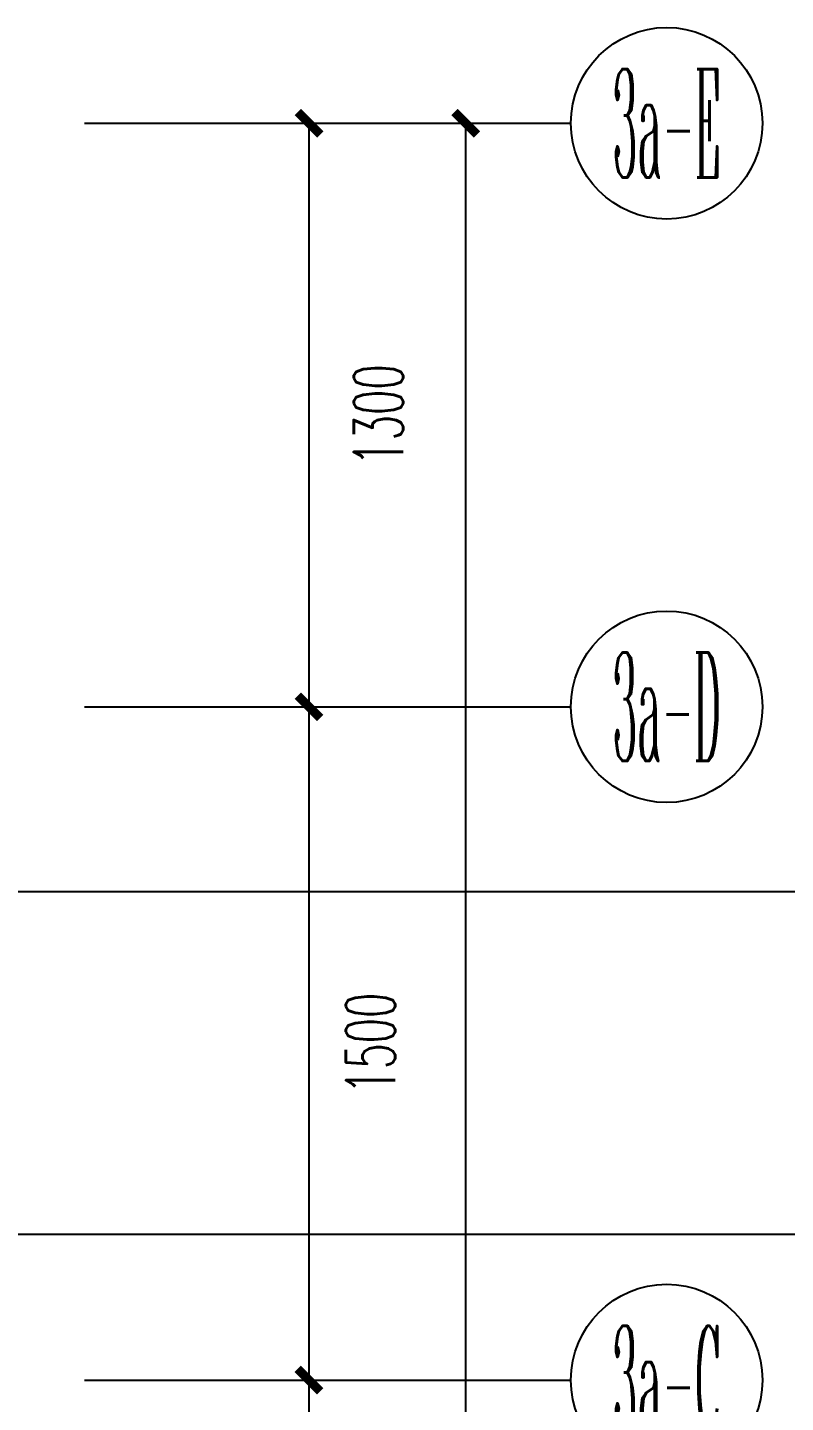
# Model space of a CAD drawing. Extents: x 184967 to 628822, y -100826 to 121332.
# Drawn here: x 405161 to 406851, y -19462 to -16399 of the extents above; entities that cross this region are included whole.
import ezdxf
from ezdxf.enums import TextEntityAlignment as Align

# ---------------------------------------------------------------- set-up
doc = ezdxf.new("R2010")
doc.units = 0
doc.header["$MEASUREMENT"] = 0
for name, color, linetype in [('AXIS_TEXT', 7, 'Continuous'), ('E-给水', 34, 'Continuous'), ('PUB_DIM', 3, 'Continuous')]:
    doc.layers.add(name, color=color, linetype=linetype)
doc.styles.add('_TCH_AXIS', font='COMPLEX', dxfattribs={"bigfont": 'GBCBIG'})
doc.styles.add('COMPLEX', font='COMPLEX')
doc.styles.get("Standard").update_dxf_attribs({"font": 'gbenor.shx', "bigfont": 'gbcbig.shx'})
doc.styles.add('尺寸标注', font='txt.shx', dxfattribs={"width": 0.6, "height": 110})
doc.dimstyles.new('1-50', dxfattribs={"dimscale": 50, "dimtxt": 110, "dimasz": 1, "dimexe": 2, "dimexo": 2, "dimgap": 0.6, "dimtad": 1, "dimdec": 0, "dimrnd": 5, "dimtxsty": '尺寸标注', "dimblk": 'ARCHTICK', "dimcen": 2.5, "dimclrd": 251, "dimclre": 251, "dimclrt": 50, "dimadec": 0, "dimazin": 0, "dimtfac": 1, "dimtdec": 0, "dimtix": 1, "dimtmove": 2, "dimatfit": 3, "dimldrblk": 'DOT', "dimfxl": 0, "dimarcsym": 0})
doc.dimstyles.new('标注', dxfattribs={"dimtxt": 2.5, "dimasz": 1.5, "dimexe": 1.25, "dimexo": 0.625, "dimgap": 0, "dimtad": 1, "dimdsep": 46, "dimtxsty": 'Standard', "dimblk": 'z', "dimcen": 2.5, "dimadec": 0, "dimazin": 0, "dimtm": 1e-09, "dimtfac": 1, "dimtmove": 0, "dimatfit": 3, "dimldrblk": 'z', "dimfxl": 0, "dimarcsym": 0})

# ---------------------------------------------------------------- blocks, each defined once
blk = doc.blocks.new('z')
blk.add_line((0, 0), (-1, 0))
blk.add_lwpolyline([(-1.171, 1.173, 0.36, 0.21, 0), (0, 0, 0.21, 0.36, 0), (-1.171, -1.173, 0.36, 0.36, 0)], format="xyseb")
blk = doc.blocks.new('_ArchTick')
at = {"color": 0, "linetype": 'ByBlock', "const_width": 0.4}
blk.add_lwpolyline([(-0.5, -0.5), (0.5, 0.5)], dxfattribs=at)
blk = doc.blocks.new('*D2163')
at = {"layer": 'Defpoints', "color": 0, "linetype": 'ByBlock', "transparency": 16777216}
for p in [(404837.8, -16612.2), (406137.8, -16612.2), (404837.8, -24312.2)]:
    blk.add_point(p, dxfattribs=at)
at = {"layer": 'PUB_DIM', "color": 251, "lineweight": -2, "transparency": 16777216}
for p, q in [((405887.8, -16612.2), (406237.8, -16612.2)), ((406137.8, -24312.2), (406137.8, -16612.2)), ((405887.8, -24312.2), (406237.8, -24312.2))]:
    blk.add_line(p, q, dxfattribs=at)
at = {"layer": 'PUB_DIM', "color": 251, "linetype": 'ByBlock', "lineweight": -2, "transparency": 16777216, "xscale": 50, "yscale": 50, "zscale": 50}
for p, rotation in [((406137.8, -16612.2), 90), ((406137.8, -24312.2), 270)]:
    blk.add_blockref('_ArchTick', p, dxfattribs=dict(at, rotation=rotation))
at = {"layer": 'PUB_DIM', "color": 50, "linetype": 'ByBlock', "transparency": 16777216, "insert": (406262.4, -20352.6), "char_height": 110, "attachment_point": 5, "rotation": 90, "style": '尺寸标注'}
blk.add_mtext('7700', dxfattribs=at)
blk = doc.blocks.new('_Dot')
at = {"color": 0, "linetype": 'ByBlock', "lineweight": -2}
blk.add_line((-0.5, 0), (-1, 0), dxfattribs=at)
at = {"color": 0, "linetype": 'ByBlock', "const_width": 0.5}
blk.add_lwpolyline([(-0.25, 0, 1), (0.25, 0, 1)], format="xyb", close=True, dxfattribs=at)
blk = doc.blocks.new('*D2165')
at = {"layer": 'Defpoints', "color": 0, "linetype": 'ByBlock', "transparency": 16777216}
for p in [(405288.7, -19412.2), (405788.7, -19412.2), (405288.7, -20812.2)]:
    blk.add_point(p, dxfattribs=at)
at = {"layer": 'PUB_DIM', "color": 251, "lineweight": -2, "transparency": 16777216}
for p, q in [((405538.7, -19412.2), (405888.7, -19412.2)), ((405788.7, -20812.2), (405788.7, -19412.2)), ((405538.7, -20812.2), (405888.7, -20812.2))]:
    blk.add_line(p, q, dxfattribs=at)
at = {"layer": 'PUB_DIM', "color": 251, "linetype": 'ByBlock', "lineweight": -2, "transparency": 16777216, "xscale": 50, "yscale": 50, "zscale": 50}
for p, rotation in [((405788.7, -19412.2), 90), ((405788.7, -20812.2), 270)]:
    blk.add_blockref('_ArchTick', p, dxfattribs=dict(at, rotation=rotation))
at = {"layer": 'PUB_DIM', "color": 50, "linetype": 'ByBlock', "transparency": 16777216, "insert": (405932.7, -20112.2), "char_height": 110, "attachment_point": 5, "rotation": 90, "style": '尺寸标注'}
blk.add_mtext('1400', dxfattribs=at)
blk = doc.blocks.new('*D2166')
at = {"layer": 'Defpoints', "color": 0, "linetype": 'ByBlock', "transparency": 16777216}
for p in [(405288.7, -17912.2), (405788.7, -17912.2), (405288.7, -19412.2)]:
    blk.add_point(p, dxfattribs=at)
at = {"layer": 'PUB_DIM', "color": 251, "lineweight": -2, "transparency": 16777216}
for p, q in [((405538.7, -17912.2), (405888.7, -17912.2)), ((405788.7, -19412.2), (405788.7, -17912.2)), ((405538.7, -19412.2), (405888.7, -19412.2))]:
    blk.add_line(p, q, dxfattribs=at)
at = {"layer": 'PUB_DIM', "color": 251, "linetype": 'ByBlock', "lineweight": -2, "transparency": 16777216, "xscale": 50, "yscale": 50, "zscale": 50}
for p, rotation in [((405788.7, -17912.2), 90), ((405788.7, -19412.2), 270)]:
    blk.add_blockref('_ArchTick', p, dxfattribs=dict(at, rotation=rotation))
at = {"layer": 'PUB_DIM', "color": 50, "linetype": 'ByBlock', "transparency": 16777216, "insert": (405925.9, -18662.2), "char_height": 110, "attachment_point": 5, "rotation": 90, "style": '尺寸标注'}
blk.add_mtext('1500', dxfattribs=at)
blk = doc.blocks.new('*D2167')
at = {"layer": 'Defpoints', "color": 0, "linetype": 'ByBlock', "transparency": 16777216}
for p in [(405288.7, -16612.2), (405788.7, -16612.2), (405288.7, -17912.2)]:
    blk.add_point(p, dxfattribs=at)
at = {"layer": 'PUB_DIM', "color": 251, "lineweight": -2, "transparency": 16777216}
for p, q in [((405538.7, -16612.2), (405888.7, -16612.2)), ((405788.7, -17912.2), (405788.7, -16612.2)), ((405538.7, -17912.2), (405888.7, -17912.2))]:
    blk.add_line(p, q, dxfattribs=at)
at = {"layer": 'PUB_DIM', "color": 251, "linetype": 'ByBlock', "lineweight": -2, "transparency": 16777216, "xscale": 50, "yscale": 50, "zscale": 50}
for p, rotation in [((405788.7, -16612.2), 90), ((405788.7, -17912.2), 270)]:
    blk.add_blockref('_ArchTick', p, dxfattribs=dict(at, rotation=rotation))
at = {"layer": 'PUB_DIM', "color": 50, "linetype": 'ByBlock', "transparency": 16777216, "insert": (405943.4, -17262.2), "char_height": 110, "attachment_point": 5, "rotation": 90, "style": '尺寸标注'}
blk.add_mtext('1300', dxfattribs=at)
blk = doc.blocks.new('_AXISO')
blk.add_circle((0, 0), 0.5)
at = {"layer": 'AXIS_TEXT', "style": 'COMPLEX', "width": 1.041667}
blk.add_attdef('A', text='', height=0.56, dxfattribs=at).set_placement((-0.25, -0.28), (0.25, -0.28), align=Align.FIT)

msp = doc.modelspace()

# ---------------------------------------------------------------- linework, layer by layer
at = {"layer": 'PUB_DIM', "linetype": 'ByBlock'}
for p, q in [((405288.7, -16612.2), (406372.3, -16612.2)), ((405288.7, -17912.2), (406372.3, -17912.2)), ((405288.7, -19412.2), (406372.3, -19412.2))]:
    msp.add_line(p, q, dxfattribs=at)

# ---------------------------------------------------------------- block references
ref = msp.add_blockref('_AXISO', (406585.7, -16612.2), dxfattribs=dict(at, xscale=426.6560000000001, yscale=426.6560000000001, zscale=426.6560000000001))
ref.add_attrib('A', '3a-E', dxfattribs={"layer": 'AXIS_TEXT', "height": 241.35, "style": '_TCH_AXIS', "width": 0.259259}).set_placement((406465, -16732.9), (406706.3, -16732.9), align=Align.FIT)
ref = msp.add_blockref('_AXISO', (406585.7, -17912.2), dxfattribs=dict(at, xscale=426.6560000000001, yscale=426.6560000000001, zscale=426.6560000000001))
ref.add_attrib('A', '3a-D', dxfattribs={"layer": 'AXIS_TEXT', "height": 241.35, "style": '_TCH_AXIS', "width": 0.256098}).set_placement((406465, -18032.9), (406706.3, -18032.9), align=Align.FIT)
ref = msp.add_blockref('_AXISO', (406585.7, -19412.2), dxfattribs=dict(at, xscale=426.6560000000001, yscale=426.6560000000001, zscale=426.6560000000001))
ref.add_attrib('A', '3a-C', dxfattribs={"layer": 'AXIS_TEXT', "height": 241.35, "style": '_TCH_AXIS', "width": 0.2625}).set_placement((406465, -19532.9), (406706.3, -19532.9), align=Align.FIT)

# ---------------------------------------------------------------- dimensions: what is measured, and where the dimension line sits
for base, p1, p2, text, picture, middle in [((406137.8, -16612.2), (404837.8, -24312.2), (404837.8, -16612.2), '7700', '*D2163', (406262.4, -20352.6)), ((405788.7, -16612.2), (405288.7, -17912.2), (405288.7, -16612.2), '1300', '*D2167', (405943.4, -17262.2)), ((405788.7, -17912.2), (405288.7, -19412.2), (405288.7, -17912.2), '1500', '*D2166', (405925.9, -18662.2)), ((405788.7, -19412.2), (405288.7, -20812.2), (405288.7, -19412.2), '1400', '*D2165', (405932.7, -20112.2))]:
    dim = msp.add_linear_dim(base=base, p1=p1, p2=p2, angle=90, text=text, dimstyle='1-50', override={"dimfxl": 5, "dimfxlon": 1}, dxfattribs=at)
    dim.commit()
    dim.dimension.update_dxf_attribs({"geometry": picture, "text_midpoint": middle, "dimtype": 161})

# ---------------------------------------------------------------- leaders
at = {"layer": 'E-给水'}
for points in [[(404537.1, -18323.9), (409170.8, -18323.9)], [(402825.8, -19087.2), (409175.3, -19087.2)]]:
    msp.add_leader(points, dimstyle='标注', override={"dimscale": 75.000002, "dimasz": 1}, dxfattribs=at)

doc.saveas('drawing.dxf')
